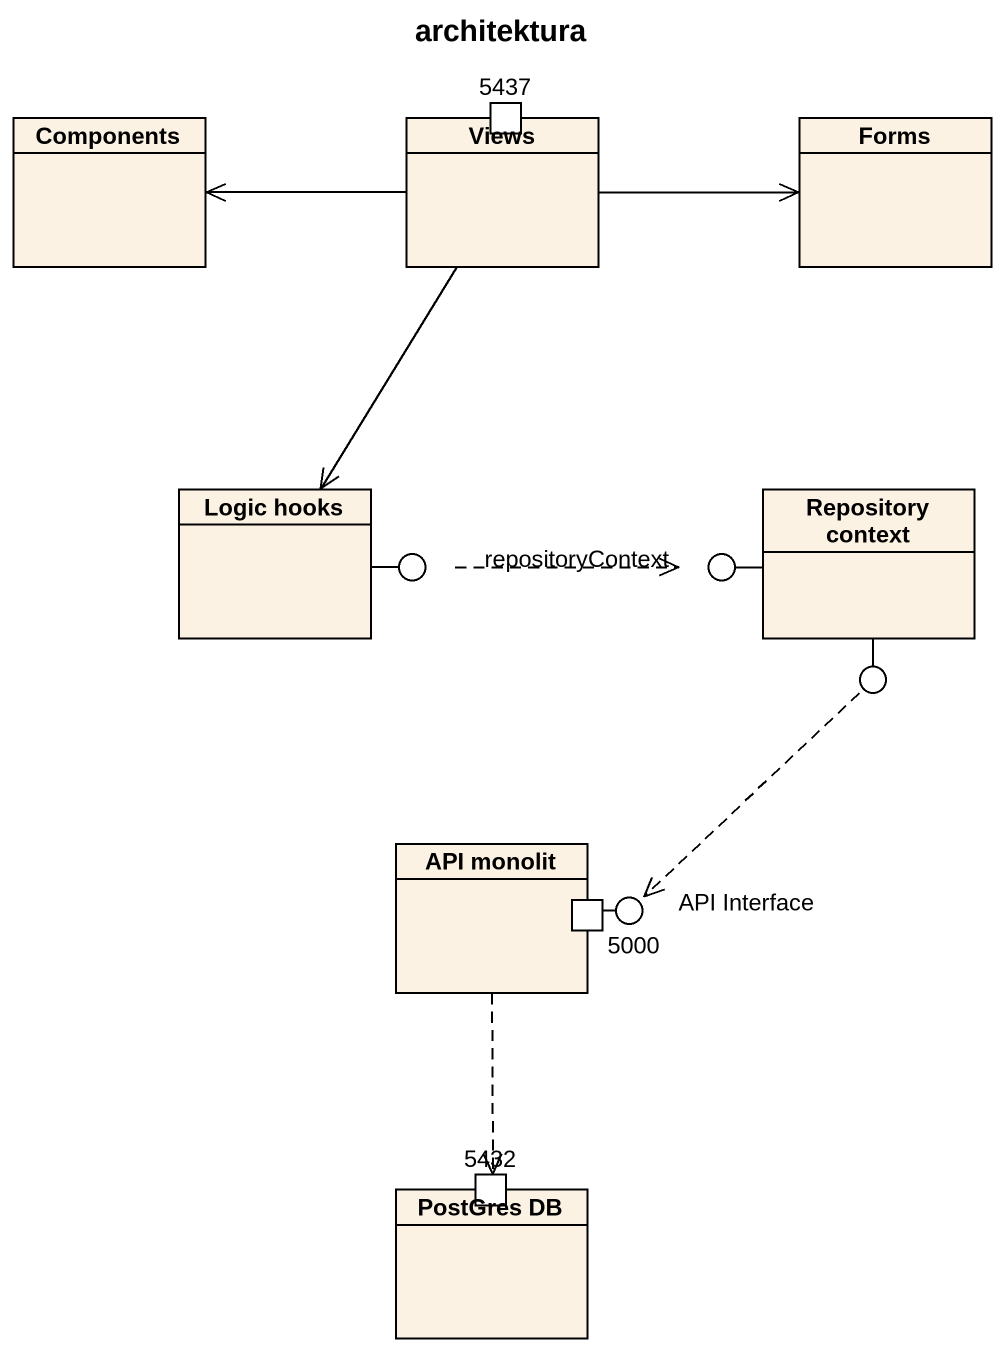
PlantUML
@startuml
title architektura
allowmixing
hide circle
hide empty members
class Components
rectangle Views {
  port "5437" as p5437
}
class Forms
class "Logic hooks" as Logic_hooks
class "Repository context" as Repository_context
() " " as lollipop1
() repositoryContext
() " " as lollipop2
rectangle "API monolit" as API_monolit {
  port "5000" as p5000
}
() "API Interface" as API_Interface
rectangle "PostGres DB" as PostGres_DB {
  port "5432" as p5432
}
Logic_hooks -right- lollipop1
Repository_context -left- repositoryContext
Repository_context -- lollipop2
API_monolit -right- API_Interface
Views -left-> Components
Views -right-> Forms
Views --> Logic_hooks
lollipop1 .right.> repositoryContext
lollipop2 ..> API_Interface
API_monolit ..> p5432
@enduml
